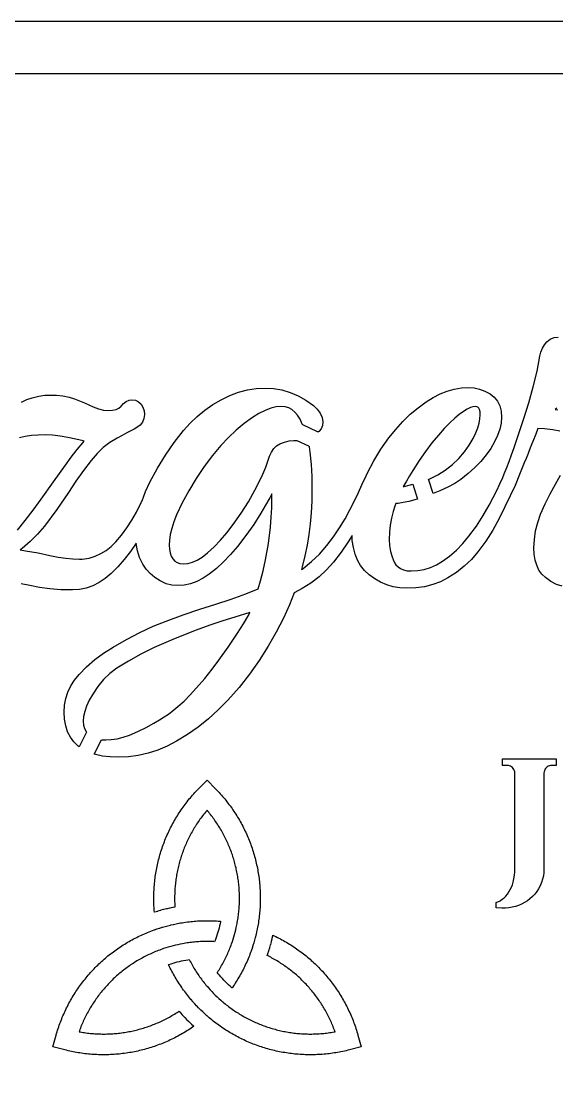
# Model space of a CAD drawing. Header units: inches. Extents: x 0 to 13, y 0 to 8.
# Drawn here: x 6.66 to 9.23, y 2.83 to 8 of the extents above; entities that cross this region are included whole.
import ezdxf

# ---------------------------------------------------------------- set-up
doc = ezdxf.new("R2010")
doc.units = ezdxf.units.IN
doc.header["$MEASUREMENT"] = 0
for name, color, linetype in [('CUT_INSIDE', 1, 'Continuous'), ('CUT_OUTSIDE', 5, 'Continuous'), ('REFERENCE_SHEET', 8, 'Continuous')]:
    doc.layers.add(name, color=color, linetype=linetype)

msp = doc.modelspace()

# ---------------------------------------------------------------- linework, layer by layer
at = {"layer": 'CUT_INSIDE'}
for points in [[(6.6575, 6.1691), (6.684, 6.1814), (6.7102, 6.19), (6.7421, 6.1975), (6.7701, 6.202), (6.7943, 6.2035), (6.827, 6.2024), (6.8577, 6.1988), (6.8866, 6.1929), (6.9134, 6.1846), (6.961, 6.1658), (7.0034, 6.1468), (7.0285, 6.1366), (7.0524, 6.1307), (7.0759, 6.1287), (7.0962, 6.1302), (7.1128, 6.1343), (7.1259, 6.1407), (7.1371, 6.1503), (7.1488, 6.1619), (7.1615, 6.1716), (7.175, 6.1781), (7.1891, 6.1805), (7.2056, 6.178), (7.2203, 6.1707), (7.2326, 6.1591), (7.242, 6.1446), (7.2475, 6.1281), (7.2492, 6.11), (7.247, 6.0906), (7.24, 6.073), (7.2283, 6.0582), (7.2133, 6.0475), (7.1995, 6.04), (7.1835, 6.0313), (7.1644, 6.021), (7.1422, 6.009), (7.1173, 5.9956), (7.0832, 5.9749), (7.0514, 5.9503), (7.0213, 5.9215), (6.9927, 5.8885), (6.9558, 5.8398), (6.9195, 5.7886), (6.884, 5.7349), (6.8285, 5.6529), (6.7683, 5.5725), (6.7354, 5.5338), (6.6996, 5.4982), (6.6612, 5.4656), (6.652, 5.4591), (6.6778, 5.4548), (6.7383, 5.4436), (6.7951, 5.4318), (6.8347, 5.424), (6.8713, 5.4184), (6.9053, 5.4151), (6.9365, 5.414), (6.9502, 5.4143), (6.9618, 5.4152), (6.973, 5.4168), (6.9841, 5.4187), (7.0123, 5.4281), (7.0392, 5.4406), (7.0648, 5.4564), (7.0889, 5.4755), (7.1118, 5.498), (7.1391, 5.5299), (7.1649, 5.5643), (7.1889, 5.6011), (7.2113, 5.6404), (7.2357, 5.6891), (7.2375, 5.6951), (7.2547, 5.7393), (7.2756, 5.7844), (7.3112, 5.8509), (7.35, 5.9144), (7.3922, 5.975), (7.4376, 6.0327), (7.4693, 6.0682), (7.5032, 6.1008), (7.5393, 6.1305), (7.5774, 6.1572), (7.6177, 6.181), (7.6594, 6.2011), (7.7013, 6.2168), (7.7437, 6.2281), (7.7863, 6.2348), (7.8292, 6.2371), (7.8701, 6.2348), (7.9102, 6.2278), (7.9494, 6.2161), (7.9875, 6.1999), (8.0247, 6.1791), (8.0611, 6.1535), (8.0799, 6.136), (8.094, 6.1168), (8.1029, 6.096), (8.1058, 6.0744), (8.1042, 6.0567), (8.099, 6.0414), (8.0985, 6.0408), (8.0985, 6.0408), (8.0984, 6.0407), (8.0896, 6.0297), (8.0893, 6.0294), (8.0889, 6.029), (8.0885, 6.0287), (8.0881, 6.0285), (8.0854, 6.027), (8.0849, 6.0268), (8.0844, 6.0266), (8.0839, 6.0265), (8.0834, 6.0264), (8.0829, 6.0264), (8.0824, 6.0264), (8.0819, 6.0265), (8.0814, 6.0267), (8.0809, 6.0269), (8.0107, 6.0593), (8.0103, 6.0595), (8.0099, 6.0598), (8.0095, 6.0601), (8.0092, 6.0604), (8.0089, 6.0607), (8.0086, 6.0611), (8.0084, 6.0615), (8.0082, 6.0619), (8.0079, 6.0625), (7.9972, 6.0867), (7.9854, 6.1062), (7.9723, 6.1217), (7.9581, 6.1334), (7.9426, 6.1416), (7.9255, 6.1466), (7.9065, 6.1482), (7.8825, 6.1462), (7.8567, 6.1401), (7.8291, 6.1297), (7.7996, 6.1148), (7.7684, 6.0955), (7.7287, 6.0668), (7.6901, 6.0346), (7.6528, 5.9991), (7.6167, 5.9602), (7.5764, 5.9121), (7.5369, 5.8595), (7.4982, 5.8022), (7.4622, 5.743), (7.4308, 5.6844), (7.4039, 5.6265), (7.3908, 5.5933), (7.3807, 5.562), (7.3735, 5.5328), (7.3693, 5.5056), (7.3679, 5.4806), (7.369, 5.4615), (7.3724, 5.4443), (7.3781, 5.4287), (7.3856, 5.415), (7.3949, 5.4044), (7.4059, 5.3971), (7.4198, 5.3925), (7.437, 5.3909), (7.458, 5.3929), (7.48, 5.399), (7.5029, 5.4094), (7.5268, 5.4243), (7.5517, 5.4438), (7.5835, 5.473), (7.6147, 5.5056), (7.6455, 5.5413), (7.6756, 5.5804), (7.7139, 5.6351), (7.7487, 5.6903), (7.7802, 5.7462), (7.8008, 5.7864), (7.818, 5.8231), (7.8319, 5.8561), (7.8424, 5.8858), (7.8504, 5.9086), (7.8601, 5.9287), (7.8713, 5.9456), (7.8845, 5.9591), (7.8993, 5.9684), (7.9225, 5.9773), (7.9454, 5.9825), (7.9671, 5.9842), (7.9788, 5.9852), (7.9793, 5.9852), (7.9799, 5.9852), (7.9804, 5.9851), (7.9809, 5.9849), (7.9813, 5.9848), (8.0378, 5.9586), (8.0382, 5.9584), (8.0386, 5.9581), (8.039, 5.9578), (8.0394, 5.9575), (8.0397, 5.9571), (8.04, 5.9567), (8.0402, 5.9563), (8.0404, 5.9558), (8.0405, 5.9553), (8.0406, 5.9549), (8.0446, 5.9286), (8.0502, 5.87), (8.0531, 5.811), (8.0541, 5.7515), (8.0532, 5.6929), (8.0505, 5.6369), (8.046, 5.5834), (8.0398, 5.5325), (8.0313, 5.482), (8.0205, 5.43), (8.0072, 5.3763), (8.0036, 5.3635), (8.0116, 5.3689), (8.0523, 5.402), (8.0901, 5.4386), (8.125, 5.479), (8.1572, 5.5217), (8.1866, 5.5648), (8.2131, 5.6081), (8.2368, 5.6518), (8.2581, 5.6945), (8.2775, 5.7342), (8.2947, 5.7709), (8.3147, 5.8151), (8.3152, 5.815), (8.3217, 5.8298), (8.3518, 5.8874), (8.3859, 5.9432), (8.4239, 5.9972), (8.4567, 6.0382), (8.491, 6.0761), (8.5269, 6.1109), (8.5643, 6.1426), (8.6032, 6.1711), (8.6366, 6.1919), (8.6702, 6.209), (8.7041, 6.2224), (8.7382, 6.232), (8.7725, 6.2377), (8.8071, 6.2397), (8.8336, 6.2377), (8.8599, 6.2319), (8.8856, 6.2223), (8.9111, 6.2087), (8.9304, 6.1937), (8.9458, 6.1745), (8.9566, 6.1517), (8.9629, 6.1259), (8.9649, 6.0972), (8.9628, 6.0686), (8.9564, 6.0392), (8.9461, 6.0092), (8.9317, 5.9784), (8.9133, 5.9467), (8.8913, 5.9151), (8.8659, 5.8844), (8.8373, 5.8546), (8.8053, 5.8259), (8.7699, 5.7979), (8.7407, 5.7785), (8.707, 5.7599), (8.6688, 5.742), (8.6374, 5.7295), (8.615, 5.7991), (8.6203, 5.8011), (8.6585, 5.82), (8.6949, 5.8428), (8.7294, 5.8694), (8.7599, 5.8987), (8.7866, 5.9295), (8.8096, 5.9615), (8.8289, 5.995), (8.8414, 6.0214), (8.8511, 6.0461), (8.8579, 6.0687), (8.8618, 6.0892), (8.8631, 6.1076), (8.8622, 6.1225), (8.8595, 6.1334), (8.8558, 6.1405), (8.8516, 6.1446), (8.8461, 6.1472), (8.8379, 6.1482), (8.8281, 6.147), (8.8154, 6.1428), (8.8001, 6.1354), (8.7824, 6.1245), (8.7625, 6.1103), (8.7407, 6.0922), (8.7165, 6.0695), (8.6902, 6.0422), (8.6617, 6.0102), (8.6311, 5.9737), (8.5995, 5.9319), (8.5689, 5.8877), (8.5393, 5.8411), (8.5229, 5.814), (8.5085, 5.7898), (8.4962, 5.7688), (8.493, 5.7631), (8.4975, 5.7638), (8.521, 5.7691), (8.5391, 5.7739), (8.5618, 5.7031), (8.5482, 5.6987), (8.519, 5.6912), (8.4923, 5.6857), (8.4679, 5.6824), (8.4571, 5.6819), (8.4525, 5.6693), (8.4446, 5.6427), (8.4369, 5.6114), (8.4306, 5.5777), (8.4269, 5.5437), (8.4256, 5.5091), (8.4272, 5.4792), (8.4317, 5.4512), (8.4393, 5.4248), (8.4497, 5.4003), (8.458, 5.387), (8.4679, 5.3765), (8.4799, 5.3683), (8.4942, 5.3623), (8.5111, 5.3586), (8.5309, 5.3573), (8.5626, 5.3592), (8.5933, 5.3647), (8.6232, 5.3739), (8.6523, 5.3869), (8.6808, 5.4037), (8.7154, 5.429), (8.7482, 5.4574), (8.7793, 5.4891), (8.8085, 5.524), (8.8448, 5.5734), (8.8774, 5.6234), (8.9064, 5.6741), (8.9257, 5.7109), (8.9429, 5.745), (8.9577, 5.7761), (8.9711, 5.8061), (8.9724, 5.811), (8.9816, 5.8316), (8.9913, 5.8551), (9.002, 5.883), (9.0138, 5.9151), (9.0266, 5.9515), (9.0492, 6.0183), (9.0723, 6.0899), (9.096, 6.1663), (9.118, 6.2435), (9.1359, 6.3176), (9.1499, 6.3896), (9.1549, 6.4102), (9.162, 6.4288), (9.1713, 6.445), (9.1829, 6.4585), (9.1998, 6.4714), (9.2182, 6.4795), (9.2377, 6.4823)], [(9.2307, 6.1399), (9.2225, 6.1333), (9.236, 6.1326)], [(6.6392, 5.5542), (6.6762, 5.5996), (6.7142, 5.6491), (6.7532, 5.7028), (6.8118, 5.7856), (6.8693, 5.8666), (6.8976, 5.9053), (6.9253, 5.9409), (6.9525, 5.9733), (6.9602, 5.9818), (6.9548, 5.983), (6.9196, 5.9907), (6.8817, 5.999), (6.8438, 6.006), (6.8079, 6.0102), (6.7738, 6.0116), (6.7386, 6.0107), (6.706, 6.0081), (6.6761, 6.0038), (6.6494, 5.998)], [(9.2454, 6.0289), (9.2112, 6.0356), (9.1723, 6.0402), (9.1401, 6.0419), (9.1295, 6.0148), (9.1159, 5.9804), (9.1037, 5.9494), (9.0927, 5.9219), (9.083, 5.8977), (9.0746, 5.8771), (9.052, 5.8216), (9.0306, 5.7683), (9.007, 5.7182), (8.9816, 5.6656), (8.954, 5.61), (8.9235, 5.5538), (8.8894, 5.4999), (8.8517, 5.4487), (8.8203, 5.4125), (8.7859, 5.3795), (8.7484, 5.3499), (8.7079, 5.3235), (8.6727, 5.3056), (8.6353, 5.2916), (8.5957, 5.2816), (8.554, 5.2756), (8.5102, 5.2737), (8.4772, 5.2755), (8.4451, 5.2809), (8.4142, 5.2901), (8.3844, 5.3029), (8.3559, 5.3192), (8.3284, 5.3393), (8.3067, 5.3598), (8.2881, 5.3833), (8.273, 5.4095), (8.2613, 5.4384), (8.2531, 5.4698), (8.2482, 5.5036), (8.2471, 5.5276), (8.2283, 5.4967), (8.1946, 5.4477), (8.1575, 5.3995), (8.1247, 5.3625), (8.0887, 5.3289), (8.0495, 5.2988), (8.0074, 5.2723), (7.9683, 5.2524), (7.946, 5.195), (7.9168, 5.1299), (7.8828, 5.0633), (7.8441, 4.9951), (7.8012, 4.9271), (7.7545, 4.8612), (7.7041, 4.7974), (7.6499, 4.7357), (7.6041, 4.6889), (7.5566, 4.6457), (7.5073, 4.6061), (7.4563, 4.5702), (7.4036, 4.5379), (7.3584, 4.5144), (7.3127, 4.4952), (7.2664, 4.4802), (7.2197, 4.4695), (7.1725, 4.4631), (7.1249, 4.461), (7.0844, 4.4624), (7.0473, 4.4668), (7.0133, 4.4741), (7.0077, 4.476), (7.042, 4.5457), (7.0628, 4.5446), (7.09, 4.546), (7.118, 4.5504), (7.1471, 4.5577), (7.1771, 4.5681), (7.2177, 4.585), (7.2569, 4.604), (7.2948, 4.625), (7.3212, 4.6409), (7.3444, 4.6555), (7.3643, 4.6688), (7.3808, 4.6806), (7.4099, 4.7046), (7.4395, 4.7317), (7.4694, 4.7617), (7.4998, 4.7947), (7.5391, 4.8401), (7.5748, 4.8844), (7.6072, 4.9276), (7.6515, 4.9908), (7.6971, 5.0573), (7.7256, 5.1021), (7.7501, 5.1463), (7.7554, 5.1576), (7.6843, 5.1351), (7.6258, 5.1167), (7.5638, 5.0957), (7.498, 5.0722), (7.397, 5.0327), (7.2966, 4.9888), (7.2322, 4.9573), (7.1718, 4.9241), (7.1158, 4.8895), (7.0826, 4.8641), (7.0523, 4.835), (7.025, 4.8021), (7.0004, 4.7654), (6.9839, 4.7353), (6.9711, 4.7071), (6.9621, 4.6808), (6.9568, 4.6566), (6.9551, 4.6344), (6.9567, 4.6162), (6.9614, 4.5997), (6.9692, 4.5846), (6.9709, 4.5824), (6.9359, 4.5113), (6.9308, 4.5149), (6.9101, 4.5349), (6.8932, 4.5581), (6.8801, 4.5841), (6.8709, 4.6129), (6.8655, 4.6443), (6.8637, 4.6783), (6.8656, 4.7114), (6.8716, 4.7435), (6.8815, 4.7744), (6.8954, 4.804), (6.9132, 4.8323), (6.9348, 4.8591), (6.9709, 4.8962), (7.0102, 4.9306), (7.0528, 4.9623), (7.0985, 4.9912), (7.1632, 5.0283), (7.2274, 5.0615), (7.291, 5.0909), (7.3538, 5.1163), (7.4356, 5.1461), (7.5151, 5.1733), (7.592, 5.1978), (7.6657, 5.2217), (7.7357, 5.2469), (7.7955, 5.2708), (7.8077, 5.3094), (7.8204, 5.3582), (7.8315, 5.4101), (7.8449, 5.4897), (7.8545, 5.5674), (7.8587, 5.6162), (7.8613, 5.6604), (7.8621, 5.7), (7.8618, 5.7215), (7.8615, 5.7275), (7.8511, 5.7088), (7.8308, 5.6735), (7.808, 5.6348), (7.7741, 5.5811), (7.7367, 5.5276), (7.6958, 5.4744), (7.6632, 5.4361), (7.6297, 5.4011), (7.5953, 5.3695), (7.5599, 5.3412), (7.5306, 5.3218), (7.5008, 5.3065), (7.4704, 5.2954), (7.4397, 5.2888), (7.4085, 5.2865), (7.3809, 5.2887), (7.3541, 5.2952), (7.3244, 5.3098), (7.2987, 5.3263), (7.2761, 5.3452), (7.2569, 5.3665), (7.2411, 5.3901), (7.2261, 5.4214), (7.2153, 5.4548), (7.2089, 5.49), (7.2089, 5.4911), (7.1817, 5.4511), (7.1522, 5.4127), (7.1214, 5.3773), (7.0892, 5.345), (7.0609, 5.3211), (7.0314, 5.3014), (7.0008, 5.2859), (6.9691, 5.2748), (6.9364, 5.2681), (6.9032, 5.2659), (6.847, 5.2672), (6.7942, 5.2712), (6.7445, 5.2778), (6.6984, 5.2869), (6.6566, 5.2959)], [(9.2566, 5.2842), (9.2292, 5.2925), (9.2024, 5.3062), (9.1759, 5.3251), (9.159, 5.3418), (9.1451, 5.3616), (9.1344, 5.3843), (9.127, 5.4096), (9.1226, 5.4374), (9.1212, 5.4677), (9.1232, 5.509), (9.1292, 5.5498), (9.1393, 5.5901), (9.1532, 5.6296), (9.1751, 5.6802), (9.1986, 5.7286), (9.2239, 5.7748), (9.2489, 5.818)]]:
    msp.add_lwpolyline(points, dxfattribs=at)
for points in [[(9.1685, 3.9075), (9.1663, 3.8904), (9.1627, 3.874), (9.1576, 3.8582), (9.151, 3.8431), (9.1433, 3.8289), (9.1345, 3.8156), (9.1247, 3.8032), (9.1139, 3.7916), (9.102, 3.781), (9.0894, 3.7713), (9.076, 3.7628), (9.062, 3.7553), (9.0473, 3.7489), (9.0319, 3.7436), (9.0161, 3.7395), (8.9999, 3.7367), (8.9836, 3.7351), (8.967, 3.7349), (8.9393, 3.7365), (8.9393, 3.7622), (8.958, 3.7713), (8.9684, 3.7778), (8.9778, 3.7853), (8.9864, 3.7937), (8.9941, 3.8032), (9.0011, 3.8135), (9.0073, 3.8245), (9.0127, 3.836), (9.0173, 3.8481), (9.0211, 3.8607), (9.0248, 3.8772), (9.0274, 3.8938), (9.029, 3.9105), (9.0295, 3.9276), (9.0295, 4.3848), (9.0289, 4.391), (9.0274, 4.3966), (9.0251, 4.4017), (9.022, 4.4066), (9.018, 4.4112), (9.0134, 4.4152), (9.0087, 4.4182), (9.0036, 4.4202), (8.9982, 4.4215), (8.9918, 4.422), (8.9916, 4.422), (8.99, 4.422), (8.9872, 4.422), (8.9844, 4.422), (8.9827, 4.422), (8.9702, 4.422), (8.9702, 4.4537), (9.2286, 4.4537), (9.2286, 4.422), (9.216, 4.422), (9.2143, 4.422), (9.2116, 4.422), (9.2088, 4.422), (9.2071, 4.422), (9.207, 4.422), (9.2006, 4.4215), (9.1951, 4.4202), (9.1901, 4.4182), (9.1853, 4.4152), (9.1807, 4.4112), (9.1767, 4.4066), (9.1736, 4.4017), (9.1713, 4.3966), (9.1699, 4.391), (9.1692, 4.3848), (9.1692, 3.9249)], [(7.2965, 3.7228), (7.2959, 3.731), (7.2954, 3.7393), (7.2949, 3.7475), (7.2946, 3.7557), (7.2944, 3.764), (7.2942, 3.7722), (7.2941, 3.7805), (7.2941, 3.7887), (7.2942, 3.797), (7.2944, 3.8052), (7.2947, 3.8135), (7.2951, 3.8217), (7.2956, 3.8299), (7.2961, 3.8382), (7.2968, 3.8464), (7.2975, 3.8546), (7.2984, 3.8628), (7.2993, 3.871), (7.3003, 3.8792), (7.3014, 3.8874), (7.3026, 3.8955), (7.3039, 3.9037), (7.3052, 3.9118), (7.3067, 3.9199), (7.3082, 3.928), (7.3099, 3.9361), (7.3116, 3.9442), (7.3134, 3.9522), (7.3153, 3.9602), (7.3173, 3.9682), (7.3193, 3.9762), (7.3215, 3.9842), (7.3238, 3.9921), (7.3261, 4), (7.3285, 4.0079), (7.331, 4.0158), (7.3336, 4.0236), (7.3363, 4.0314), (7.3391, 4.0392), (7.3419, 4.0469), (7.3448, 4.0546), (7.3479, 4.0623), (7.351, 4.0699), (7.3541, 4.0775), (7.3574, 4.0851), (7.3608, 4.0927), (7.3642, 4.1002), (7.3677, 4.1076), (7.3713, 4.115), (7.375, 4.1224), (7.3787, 4.1298), (7.3826, 4.1371), (7.3865, 4.1443), (7.3905, 4.1515), (7.3946, 4.1587), (7.3987, 4.1658), (7.403, 4.1729), (7.4073, 4.1799), (7.4117, 4.1869), (7.4161, 4.1939), (7.4207, 4.2007), (7.4253, 4.2076), (7.43, 4.2144), (7.4347, 4.2211), (7.4396, 4.2278), (7.4445, 4.2344), (7.4495, 4.241), (7.4545, 4.2475), (7.4596, 4.254), (7.4648, 4.2604), (7.4701, 4.2667), (7.4754, 4.273), (7.4808, 4.2792), (7.4863, 4.2854), (7.4918, 4.2915), (7.4974, 4.2976), (7.5031, 4.3036), (7.5088, 4.3095), (7.55, 4.3511), (7.5912, 4.3095), (7.5969, 4.3036), (7.6026, 4.2976), (7.6082, 4.2915), (7.6137, 4.2854), (7.6192, 4.2792), (7.6246, 4.273), (7.6299, 4.2667), (7.6352, 4.2604), (7.6404, 4.254), (7.6455, 4.2475), (7.6505, 4.241), (7.6555, 4.2344), (7.6604, 4.2278), (7.6653, 4.2211), (7.67, 4.2144), (7.6747, 4.2076), (7.6793, 4.2007), (7.6839, 4.1939), (7.6883, 4.1869), (7.6927, 4.1799), (7.697, 4.1729), (7.7013, 4.1658), (7.7054, 4.1587), (7.7095, 4.1515), (7.7135, 4.1443), (7.7174, 4.1371), (7.7213, 4.1298), (7.725, 4.1224), (7.7287, 4.115), (7.7323, 4.1076), (7.7358, 4.1002), (7.7392, 4.0927), (7.7426, 4.0851), (7.7459, 4.0775), (7.749, 4.0699), (7.7521, 4.0623), (7.7552, 4.0546), (7.7581, 4.0469), (7.7609, 4.0392), (7.7637, 4.0314), (7.7664, 4.0236), (7.769, 4.0158), (7.7715, 4.0079), (7.7739, 4), (7.7762, 3.9921), (7.7785, 3.9842), (7.7807, 3.9762), (7.7827, 3.9682), (7.7847, 3.9602), (7.7866, 3.9522), (7.7884, 3.9442), (7.7901, 3.9361), (7.7918, 3.928), (7.7933, 3.9199), (7.7948, 3.9118), (7.7961, 3.9037), (7.7974, 3.8955), (7.7986, 3.8874), (7.7997, 3.8792), (7.8007, 3.871), (7.8016, 3.8628), (7.8025, 3.8546), (7.8032, 3.8464), (7.8039, 3.8382), (7.8044, 3.8299), (7.8049, 3.8217), (7.8053, 3.8135), (7.8056, 3.8052), (7.8058, 3.797), (7.8059, 3.7887), (7.8059, 3.7805), (7.8058, 3.7722), (7.8056, 3.764), (7.8054, 3.7557), (7.8051, 3.7475), (7.8046, 3.7393), (7.8041, 3.731), (7.8035, 3.7228), (7.8028, 3.7146), (7.802, 3.7064), (7.8011, 3.6982), (7.8001, 3.69), (7.7991, 3.6818), (7.7979, 3.6736), (7.7967, 3.6655), (7.7953, 3.6573), (7.7939, 3.6492), (7.7932, 3.6452), (7.7931, 3.6452), (7.7912, 3.6351), (7.791, 3.6342), (7.7884, 3.6217), (7.7882, 3.6208), (7.7854, 3.6084), (7.7852, 3.6075), (7.7821, 3.5951), (7.7818, 3.5942), (7.7785, 3.5819), (7.7783, 3.5811), (7.7748, 3.5688), (7.7745, 3.5679), (7.7708, 3.5557), (7.7705, 3.5548), (7.7665, 3.5427), (7.7662, 3.5419), (7.7621, 3.5298), (7.7618, 3.529), (7.7618, 3.529), (7.7592, 3.5221), (7.7563, 3.5143), (7.7534, 3.5067), (7.7503, 3.499), (7.7471, 3.4914), (7.7439, 3.4838), (7.7406, 3.4762), (7.7372, 3.4687), (7.7337, 3.4613), (7.7301, 3.4538), (7.7265, 3.4464), (7.7228, 3.4391), (7.719, 3.4317), (7.7151, 3.4245), (7.7111, 3.4172), (7.7071, 3.41), (7.7029, 3.4029), (7.6987, 3.3958), (7.6945, 3.3888), (7.6901, 3.3818), (7.6857, 3.3748), (7.6812, 3.3679), (7.6766, 3.361), (7.6719, 3.3542), (7.67, 3.3516), (7.6685, 3.3529), (7.6607, 3.3599), (7.6531, 3.367), (7.6456, 3.3741), (7.6383, 3.3815), (7.631, 3.389), (7.624, 3.3966), (7.617, 3.4044), (7.6102, 3.4123), (7.6036, 3.4202), (7.5993, 3.4255), (7.6016, 3.429), (7.6055, 3.435), (7.6093, 3.4411), (7.613, 3.4472), (7.6166, 3.4534), (7.6202, 3.4596), (7.6237, 3.4658), (7.6271, 3.4721), (7.6305, 3.4784), (7.6338, 3.4847), (7.637, 3.4911), (7.6402, 3.4975), (7.6433, 3.504), (7.6463, 3.5105), (7.6493, 3.517), (7.6521, 3.5235), (7.6549, 3.5301), (7.6577, 3.5367), (7.6603, 3.5434), (7.6629, 3.55), (7.6654, 3.5567), (7.6679, 3.5634), (7.6681, 3.5642), (7.6681, 3.5642), (7.6716, 3.5742), (7.6753, 3.5855), (7.6788, 3.5968), (7.6821, 3.6082), (7.6851, 3.6197), (7.688, 3.6312), (7.6906, 3.6427), (7.6931, 3.6544), (7.6944, 3.661), (7.6944, 3.661), (7.6955, 3.667), (7.6967, 3.674), (7.6979, 3.6811), (7.699, 3.6882), (7.7, 3.6952), (7.7009, 3.7023), (7.7017, 3.7094), (7.7025, 3.7165), (7.7032, 3.7237), (7.7038, 3.7308), (7.7043, 3.7379), (7.7048, 3.7451), (7.7052, 3.7522), (7.7055, 3.7593), (7.7057, 3.7665), (7.7058, 3.7736), (7.7059, 3.7808), (7.7059, 3.788), (7.7058, 3.7951), (7.7056, 3.8023), (7.7054, 3.8094), (7.705, 3.8165), (7.7046, 3.8237), (7.7041, 3.8308), (7.7036, 3.838), (7.7029, 3.8451), (7.7022, 3.8522), (7.7014, 3.8593), (7.7005, 3.8664), (7.6996, 3.8735), (7.6985, 3.8806), (7.6974, 3.8876), (7.6963, 3.8947), (7.695, 3.9017), (7.6937, 3.9087), (7.6922, 3.9158), (7.6907, 3.9228), (7.6892, 3.9297), (7.6875, 3.9367), (7.6858, 3.9436), (7.684, 3.9506), (7.6821, 3.9575), (7.6802, 3.9643), (7.6782, 3.9712), (7.6761, 3.978), (7.6739, 3.9849), (7.6716, 3.9916), (7.6693, 3.9984), (7.6669, 4.0051), (7.6644, 4.0119), (7.6619, 4.0185), (7.6593, 4.0252), (7.6566, 4.0318), (7.6538, 4.0384), (7.651, 4.045), (7.6481, 4.0515), (7.6451, 4.058), (7.6421, 4.0645), (7.6389, 4.0709), (7.6358, 4.0773), (7.6325, 4.0837), (7.6292, 4.09), (7.6258, 4.0963), (7.6223, 4.1026), (7.6188, 4.1088), (7.6152, 4.115), (7.6115, 4.1211), (7.6078, 4.1272), (7.604, 4.1333), (7.6001, 4.1393), (7.5961, 4.1453), (7.5921, 4.1512), (7.5881, 4.1571), (7.5839, 4.1629), (7.5798, 4.1687), (7.5755, 4.1744), (7.5712, 4.1801), (7.5668, 4.1858), (7.5624, 4.1914), (7.5578, 4.197), (7.5533, 4.2025), (7.55, 4.2063), (7.5467, 4.2025), (7.5422, 4.197), (7.5376, 4.1914), (7.5332, 4.1858), (7.5288, 4.1801), (7.5245, 4.1744), (7.5202, 4.1687), (7.5161, 4.1629), (7.5119, 4.1571), (7.5079, 4.1512), (7.5039, 4.1453), (7.4999, 4.1393), (7.496, 4.1333), (7.4922, 4.1272), (7.4885, 4.1211), (7.4848, 4.115), (7.4812, 4.1088), (7.4777, 4.1026), (7.4742, 4.0963), (7.4708, 4.09), (7.4675, 4.0837), (7.4642, 4.0773), (7.4611, 4.0709), (7.4579, 4.0645), (7.4549, 4.058), (7.4519, 4.0515), (7.449, 4.045), (7.4462, 4.0384), (7.4434, 4.0318), (7.4407, 4.0252), (7.4381, 4.0185), (7.4356, 4.0119), (7.4331, 4.0051), (7.4307, 3.9984), (7.4284, 3.9916), (7.4261, 3.9849), (7.4239, 3.978), (7.4218, 3.9712), (7.4198, 3.9643), (7.4179, 3.9575), (7.416, 3.9506), (7.4142, 3.9436), (7.4125, 3.9367), (7.4108, 3.9297), (7.4093, 3.9228), (7.4078, 3.9158), (7.4063, 3.9087), (7.405, 3.9017), (7.4037, 3.8947), (7.4026, 3.8876), (7.4015, 3.8806), (7.4004, 3.8735), (7.3995, 3.8664), (7.3986, 3.8593), (7.3978, 3.8522), (7.3971, 3.8451), (7.3964, 3.838), (7.3959, 3.8308), (7.3954, 3.8237), (7.395, 3.8165), (7.3946, 3.8094), (7.3944, 3.8023), (7.3942, 3.7951), (7.3941, 3.788), (7.3941, 3.7808), (7.3942, 3.7736), (7.3943, 3.7665), (7.3945, 3.7593), (7.3948, 3.7522), (7.3952, 3.7451), (7.3955, 3.7405), (7.3871, 3.7389), (7.3848, 3.7384), (7.3723, 3.7358), (7.3701, 3.7353), (7.3576, 3.7324), (7.3552, 3.7319), (7.3428, 3.7288), (7.3406, 3.7282), (7.3283, 3.7249), (7.326, 3.7243), (7.3138, 3.7207), (7.3114, 3.72), (7.2992, 3.7163), (7.2971, 3.7156)], [(6.8249, 3.1248), (6.8272, 3.1328), (6.8295, 3.1407), (6.8319, 3.1486), (6.8345, 3.1564), (6.8371, 3.1642), (6.8398, 3.172), (6.8426, 3.1798), (6.8454, 3.1875), (6.8484, 3.1952), (6.8514, 3.2029), (6.8545, 3.2105), (6.8577, 3.2181), (6.861, 3.2257), (6.8644, 3.2332), (6.8678, 3.2407), (6.8714, 3.2482), (6.875, 3.2556), (6.8787, 3.263), (6.8824, 3.2703), (6.8863, 3.2776), (6.8902, 3.2848), (6.8943, 3.292), (6.8983, 3.2992), (6.9025, 3.3063), (6.9068, 3.3134), (6.9111, 3.3204), (6.9155, 3.3274), (6.92, 3.3343), (6.9245, 3.3412), (6.9292, 3.348), (6.9339, 3.3548), (6.9386, 3.3615), (6.9435, 3.3682), (6.9484, 3.3748), (6.9534, 3.3814), (6.9585, 3.3879), (6.9636, 3.3943), (6.9688, 3.4007), (6.9741, 3.4071), (6.9794, 3.4133), (6.9849, 3.4196), (6.9903, 3.4257), (6.9959, 3.4318), (7.0015, 3.4379), (7.0072, 3.4438), (7.0129, 3.4497), (7.0188, 3.4556), (7.0246, 3.4614), (7.0306, 3.4671), (7.0366, 3.4728), (7.0426, 3.4784), (7.0488, 3.4839), (7.0549, 3.4893), (7.0612, 3.4947), (7.0675, 3.5), (7.0739, 3.5053), (7.0803, 3.5105), (7.0867, 3.5156), (7.0933, 3.5206), (7.0999, 3.5256), (7.1065, 3.5305), (7.1132, 3.5353), (7.1199, 3.5401), (7.1267, 3.5447), (7.1336, 3.5493), (7.1405, 3.5538), (7.1474, 3.5583), (7.1544, 3.5627), (7.1615, 3.567), (7.1685, 3.5712), (7.1757, 3.5753), (7.1829, 3.5794), (7.1901, 3.5834), (7.1973, 3.5873), (7.2046, 3.5911), (7.212, 3.5948), (7.2194, 3.5985), (7.2268, 3.6021), (7.2343, 3.6056), (7.2418, 3.609), (7.2493, 3.6123), (7.2569, 3.6156), (7.2645, 3.6187), (7.2722, 3.6218), (7.2799, 3.6248), (7.2876, 3.6277), (7.2953, 3.6306), (7.2992, 3.632), (7.2992, 3.6319), (7.3089, 3.6353), (7.3098, 3.6356), (7.3219, 3.6396), (7.3227, 3.6398), (7.3349, 3.6436), (7.3358, 3.6439), (7.3481, 3.6474), (7.349, 3.6476), (7.3613, 3.6509), (7.3622, 3.6511), (7.3745, 3.6542), (7.3755, 3.6544), (7.3879, 3.6573), (7.3888, 3.6575), (7.4013, 3.6601), (7.4021, 3.6603), (7.4147, 3.6627), (7.4155, 3.6628), (7.4155, 3.6628), (7.4228, 3.6641), (7.4309, 3.6655), (7.4391, 3.6667), (7.4472, 3.6679), (7.4554, 3.669), (7.4636, 3.67), (7.4718, 3.6709), (7.48, 3.6717), (7.4882, 3.6724), (7.4964, 3.6731), (7.5047, 3.6736), (7.5129, 3.674), (7.5211, 3.6744), (7.5294, 3.6747), (7.5376, 3.6749), (7.5459, 3.6749), (7.5541, 3.6749), (7.5624, 3.6749), (7.5706, 3.6747), (7.5789, 3.6744), (7.5871, 3.674), (7.5953, 3.6736), (7.6036, 3.6731), (7.6118, 3.6724), (7.615, 3.6721), (7.6147, 3.6701), (7.6125, 3.6599), (7.6102, 3.6498), (7.6077, 3.6397), (7.605, 3.6296), (7.6021, 3.6196), (7.5991, 3.6097), (7.5958, 3.5998), (7.5924, 3.59), (7.5888, 3.5802), (7.5864, 3.5739), (7.5822, 3.5742), (7.575, 3.5745), (7.5679, 3.5747), (7.5607, 3.5749), (7.5536, 3.5749), (7.5464, 3.5749), (7.5393, 3.5749), (7.5321, 3.5747), (7.525, 3.5745), (7.5178, 3.5742), (7.5107, 3.5738), (7.5035, 3.5733), (7.4964, 3.5728), (7.4893, 3.5721), (7.4822, 3.5714), (7.4751, 3.5706), (7.468, 3.5698), (7.4609, 3.5688), (7.4538, 3.5678), (7.4467, 3.5667), (7.4397, 3.5656), (7.4326, 3.5643), (7.4319, 3.5642), (7.4319, 3.5642), (7.4214, 3.5622), (7.4098, 3.5597), (7.3983, 3.5571), (7.3868, 3.5542), (7.3753, 3.5511), (7.3639, 3.5479), (7.3526, 3.5444), (7.3413, 3.5407), (7.3349, 3.5385), (7.3349, 3.5385), (7.3291, 3.5365), (7.3224, 3.534), (7.3157, 3.5315), (7.3091, 3.5289), (7.3024, 3.5262), (7.2958, 3.5235), (7.2893, 3.5206), (7.2827, 3.5178), (7.2762, 3.5148), (7.2697, 3.5118), (7.2633, 3.5086), (7.2569, 3.5055), (7.2505, 3.5022), (7.2442, 3.4989), (7.2379, 3.4955), (7.2316, 3.4921), (7.2254, 3.4886), (7.2192, 3.485), (7.2131, 3.4813), (7.2069, 3.4776), (7.2009, 3.4738), (7.1949, 3.4699), (7.1889, 3.466), (7.1829, 3.462), (7.1771, 3.458), (7.1712, 3.4539), (7.1654, 3.4497), (7.1596, 3.4454), (7.1539, 3.4411), (7.1483, 3.4367), (7.1427, 3.4323), (7.1371, 3.4278), (7.1316, 3.4233), (7.1261, 3.4187), (7.1207, 3.414), (7.1153, 3.4093), (7.11, 3.4045), (7.1048, 3.3996), (7.0996, 3.3947), (7.0944, 3.3897), (7.0893, 3.3847), (7.0843, 3.3797), (7.0793, 3.3745), (7.0744, 3.3693), (7.0695, 3.3641), (7.0647, 3.3588), (7.0599, 3.3535), (7.0552, 3.3481), (7.0506, 3.3426), (7.046, 3.3371), (7.0415, 3.3316), (7.037, 3.326), (7.0326, 3.3204), (7.0283, 3.3147), (7.024, 3.3089), (7.0198, 3.3031), (7.0157, 3.2973), (7.0116, 3.2914), (7.0076, 3.2855), (7.0036, 3.2796), (6.9998, 3.2735), (6.9959, 3.2675), (6.9922, 3.2614), (6.9885, 3.2553), (6.9849, 3.2491), (6.9813, 3.2429), (6.9779, 3.2366), (6.9745, 3.2304), (6.9711, 3.224), (6.9678, 3.2177), (6.9646, 3.2113), (6.9615, 3.2049), (6.9584, 3.1984), (6.9554, 3.1919), (6.9525, 3.1854), (6.9497, 3.1788), (6.9469, 3.1722), (6.9442, 3.1656), (6.9416, 3.1589), (6.939, 3.1523), (6.9365, 3.1456), (6.9348, 3.1408), (6.9398, 3.1399), (6.9468, 3.1387), (6.9539, 3.1376), (6.961, 3.1365), (6.9681, 3.1355), (6.9752, 3.1346), (6.9823, 3.1338), (6.9894, 3.1331), (6.9965, 3.1324), (7.0036, 3.1319), (7.0108, 3.1314), (7.0179, 3.1309), (7.0251, 3.1306), (7.0322, 3.1303), (7.0394, 3.1301), (7.0465, 3.13), (7.0537, 3.13), (7.0608, 3.13), (7.068, 3.1302), (7.0751, 3.1304), (7.0823, 3.1307), (7.0894, 3.131), (7.0965, 3.1315), (7.1037, 3.132), (7.1108, 3.1326), (7.1179, 3.1332), (7.125, 3.134), (7.1321, 3.1348), (7.1392, 3.1357), (7.1463, 3.1367), (7.1534, 3.1378), (7.1605, 3.1389), (7.1675, 3.1401), (7.1745, 3.1414), (7.1816, 3.1428), (7.1886, 3.1442), (7.1955, 3.1458), (7.2025, 3.1474), (7.2095, 3.149), (7.2164, 3.1508), (7.2233, 3.1526), (7.2302, 3.1545), (7.2371, 3.1565), (7.2439, 3.1586), (7.2508, 3.1607), (7.2576, 3.1629), (7.2643, 3.1652), (7.2711, 3.1675), (7.2778, 3.17), (7.2845, 3.1725), (7.2912, 3.175), (7.2978, 3.1777), (7.3045, 3.1804), (7.3111, 3.1832), (7.3176, 3.186), (7.3241, 3.189), (7.3306, 3.192), (7.3371, 3.1951), (7.3435, 3.1982), (7.3499, 3.2014), (7.3562, 3.2047), (7.3626, 3.2081), (7.3688, 3.2115), (7.3751, 3.215), (7.3813, 3.2186), (7.3874, 3.2222), (7.3936, 3.2259), (7.3996, 3.2296), (7.4057, 3.2335), (7.4117, 3.2374), (7.4155, 3.2399), (7.4211, 3.2334), (7.4226, 3.2317), (7.4311, 3.2222), (7.4327, 3.2205), (7.4414, 3.2111), (7.4431, 3.2093), (7.452, 3.2001), (7.4536, 3.1985), (7.4626, 3.1895), (7.4643, 3.1879), (7.4735, 3.179), (7.4752, 3.1773), (7.4846, 3.1686), (7.4862, 3.1671), (7.4803, 3.163), (7.4735, 3.1584), (7.4666, 3.1538), (7.4597, 3.1493), (7.4527, 3.1449), (7.4457, 3.1406), (7.4387, 3.1363), (7.4316, 3.1321), (7.4244, 3.128), (7.4172, 3.124), (7.41, 3.12), (7.4027, 3.1162), (7.3954, 3.1124), (7.388, 3.1087), (7.3806, 3.105), (7.3731, 3.1015), (7.3657, 3.098), (7.3581, 3.0946), (7.3506, 3.0913), (7.343, 3.0881), (7.3354, 3.085), (7.3277, 3.0819), (7.32, 3.079), (7.3123, 3.0761), (7.3045, 3.0733), (7.2967, 3.0706), (7.2889, 3.0679), (7.2811, 3.0654), (7.2732, 3.0629), (7.2653, 3.0606), (7.2574, 3.0583), (7.2494, 3.0561), (7.2414, 3.054), (7.2334, 3.052), (7.2254, 3.05), (7.2174, 3.0482), (7.2093, 3.0464), (7.2013, 3.0447), (7.1932, 3.0432), (7.185, 3.0417), (7.1769, 3.0403), (7.1688, 3.039), (7.1606, 3.0377), (7.1524, 3.0366), (7.1443, 3.0356), (7.1361, 3.0346), (7.1279, 3.0337), (7.1197, 3.033), (7.1114, 3.0323), (7.1032, 3.0317), (7.095, 3.0312), (7.0867, 3.0308), (7.0785, 3.0304), (7.0703, 3.0302), (7.062, 3.0301), (7.0538, 3.03), (7.0455, 3.03), (7.0373, 3.0302), (7.029, 3.0304), (7.0208, 3.0307), (7.0125, 3.0311), (7.0043, 3.0316), (6.9961, 3.0321), (6.9879, 3.0328), (6.9797, 3.0336), (6.9715, 3.0344), (6.9633, 3.0354), (6.9551, 3.0364), (6.9469, 3.0375), (6.9387, 3.0387), (6.9306, 3.04), (6.9225, 3.0414), (6.9144, 3.0429), (6.9063, 3.0444), (6.8982, 3.0461), (6.8901, 3.0478), (6.8821, 3.0496), (6.874, 3.0516), (6.866, 3.0536), (6.8094, 3.0684)], [(7.8732, 3.6021), (7.8806, 3.5985), (7.888, 3.5948), (7.8954, 3.5911), (7.9027, 3.5873), (7.9099, 3.5834), (7.9171, 3.5794), (7.9243, 3.5753), (7.9315, 3.5712), (7.9385, 3.567), (7.9456, 3.5627), (7.9526, 3.5583), (7.9595, 3.5538), (7.9664, 3.5493), (7.9733, 3.5447), (7.9801, 3.5401), (7.9868, 3.5353), (7.9935, 3.5305), (8.0001, 3.5256), (8.0067, 3.5206), (8.0133, 3.5156), (8.0197, 3.5105), (8.0261, 3.5053), (8.0325, 3.5), (8.0388, 3.4947), (8.0451, 3.4893), (8.0512, 3.4839), (8.0574, 3.4784), (8.0634, 3.4728), (8.0694, 3.4671), (8.0754, 3.4614), (8.0812, 3.4556), (8.0871, 3.4497), (8.0928, 3.4438), (8.0985, 3.4379), (8.1041, 3.4318), (8.1097, 3.4257), (8.1151, 3.4196), (8.1206, 3.4133), (8.1259, 3.4071), (8.1312, 3.4007), (8.1364, 3.3943), (8.1415, 3.3879), (8.1466, 3.3814), (8.1516, 3.3748), (8.1565, 3.3682), (8.1614, 3.3615), (8.1661, 3.3548), (8.1708, 3.348), (8.1755, 3.3412), (8.18, 3.3343), (8.1845, 3.3274), (8.1889, 3.3204), (8.1932, 3.3134), (8.1975, 3.3063), (8.2017, 3.2992), (8.2057, 3.292), (8.2098, 3.2848), (8.2137, 3.2776), (8.2176, 3.2703), (8.2213, 3.263), (8.225, 3.2556), (8.2286, 3.2482), (8.2322, 3.2407), (8.2356, 3.2332), (8.239, 3.2257), (8.2423, 3.2181), (8.2455, 3.2105), (8.2486, 3.2029), (8.2516, 3.1952), (8.2546, 3.1875), (8.2574, 3.1798), (8.2602, 3.172), (8.2629, 3.1642), (8.2655, 3.1564), (8.2681, 3.1486), (8.2705, 3.1407), (8.2728, 3.1328), (8.2751, 3.1248), (8.2906, 3.0684), (8.234, 3.0536), (8.226, 3.0516), (8.2179, 3.0496), (8.2099, 3.0478), (8.2018, 3.0461), (8.1937, 3.0444), (8.1856, 3.0429), (8.1775, 3.0414), (8.1694, 3.04), (8.1613, 3.0387), (8.1531, 3.0375), (8.1449, 3.0364), (8.1367, 3.0354), (8.1285, 3.0344), (8.1203, 3.0336), (8.1121, 3.0328), (8.1039, 3.0321), (8.0957, 3.0316), (8.0875, 3.0311), (8.0792, 3.0307), (8.071, 3.0304), (8.0627, 3.0302), (8.0545, 3.03), (8.0462, 3.03), (8.038, 3.0301), (8.0297, 3.0302), (8.0215, 3.0304), (8.0133, 3.0308), (8.005, 3.0312), (7.9968, 3.0317), (7.9886, 3.0323), (7.9803, 3.033), (7.9721, 3.0337), (7.9639, 3.0346), (7.9557, 3.0356), (7.9476, 3.0366), (7.9394, 3.0377), (7.9312, 3.039), (7.9231, 3.0403), (7.915, 3.0417), (7.9068, 3.0432), (7.8987, 3.0447), (7.8907, 3.0464), (7.8826, 3.0482), (7.8746, 3.05), (7.8666, 3.052), (7.8586, 3.054), (7.8506, 3.0561), (7.8426, 3.0583), (7.8347, 3.0606), (7.8268, 3.0629), (7.8189, 3.0654), (7.8111, 3.0679), (7.8033, 3.0706), (7.7955, 3.0733), (7.7877, 3.0761), (7.78, 3.079), (7.7723, 3.0819), (7.7646, 3.085), (7.757, 3.0881), (7.7494, 3.0913), (7.7419, 3.0946), (7.7343, 3.098), (7.7269, 3.1015), (7.7194, 3.105), (7.712, 3.1087), (7.7046, 3.1124), (7.6973, 3.1162), (7.69, 3.12), (7.6828, 3.124), (7.6756, 3.128), (7.6684, 3.1321), (7.6613, 3.1363), (7.6543, 3.1406), (7.6473, 3.1449), (7.6403, 3.1493), (7.6334, 3.1538), (7.6265, 3.1584), (7.6197, 3.163), (7.6129, 3.1677), (7.6062, 3.1725), (7.5996, 3.1774), (7.593, 3.1823), (7.5864, 3.1874), (7.5799, 3.1924), (7.5735, 3.1976), (7.5671, 3.2028), (7.5608, 3.2081), (7.5576, 3.2108), (7.5576, 3.2108), (7.5499, 3.2175), (7.5492, 3.2181), (7.5397, 3.2266), (7.539, 3.2272), (7.5297, 3.2359), (7.529, 3.2366), (7.5198, 3.2454), (7.5192, 3.2461), (7.5101, 3.2551), (7.5095, 3.2557), (7.5007, 3.2649), (7.5, 3.2656), (7.4913, 3.2749), (7.4907, 3.2756), (7.4822, 3.2851), (7.4816, 3.2858), (7.4733, 3.2954), (7.4728, 3.296), (7.4728, 3.296), (7.468, 3.3017), (7.4627, 3.3081), (7.4576, 3.3145), (7.4525, 3.321), (7.4475, 3.3275), (7.4425, 3.3341), (7.4376, 3.3408), (7.4328, 3.3475), (7.4281, 3.3542), (7.4234, 3.361), (7.4188, 3.3679), (7.4143, 3.3748), (7.4099, 3.3818), (7.4055, 3.3888), (7.4013, 3.3958), (7.3971, 3.4029), (7.3929, 3.41), (7.3889, 3.4172), (7.3849, 3.4245), (7.381, 3.4317), (7.3772, 3.4391), (7.3735, 3.4464), (7.3699, 3.4538), (7.3663, 3.4613), (7.3649, 3.4642), (7.3668, 3.4649), (7.3768, 3.4681), (7.3867, 3.4712), (7.3967, 3.4741), (7.4068, 3.4768), (7.4169, 3.4793), (7.427, 3.4816), (7.4372, 3.4837), (7.4474, 3.4857), (7.4576, 3.4874), (7.4643, 3.4885), (7.4662, 3.4847), (7.4695, 3.4784), (7.4729, 3.4721), (7.4763, 3.4658), (7.4798, 3.4596), (7.4834, 3.4534), (7.487, 3.4472), (7.4907, 3.4411), (7.4945, 3.435), (7.4984, 3.429), (7.5023, 3.423), (7.5062, 3.4171), (7.5103, 3.4112), (7.5144, 3.4053), (7.5186, 3.3995), (7.5228, 3.3937), (7.5271, 3.388), (7.5314, 3.3823), (7.5359, 3.3767), (7.5403, 3.3711), (7.5449, 3.3656), (7.5495, 3.3601), (7.55, 3.3595), (7.55, 3.3596), (7.557, 3.3515), (7.5649, 3.3427), (7.5729, 3.334), (7.5812, 3.3255), (7.5896, 3.3171), (7.5981, 3.3089), (7.6068, 3.3008), (7.6156, 3.2929), (7.6207, 3.2884), (7.6207, 3.2884), (7.6253, 3.2844), (7.6308, 3.2799), (7.6364, 3.2753), (7.642, 3.2709), (7.6476, 3.2665), (7.6533, 3.2621), (7.659, 3.2578), (7.6648, 3.2536), (7.6706, 3.2495), (7.6765, 3.2454), (7.6824, 3.2413), (7.6883, 3.2374), (7.6943, 3.2335), (7.7004, 3.2296), (7.7064, 3.2259), (7.7126, 3.2222), (7.7187, 3.2186), (7.7249, 3.215), (7.7312, 3.2115), (7.7374, 3.2081), (7.7438, 3.2047), (7.7501, 3.2014), (7.7565, 3.1982), (7.7629, 3.1951), (7.7694, 3.192), (7.7759, 3.189), (7.7824, 3.186), (7.7889, 3.1832), (7.7955, 3.1804), (7.8022, 3.1777), (7.8088, 3.175), (7.8155, 3.1725), (7.8222, 3.17), (7.8289, 3.1675), (7.8357, 3.1652), (7.8424, 3.1629), (7.8492, 3.1607), (7.8561, 3.1586), (7.8629, 3.1565), (7.8698, 3.1545), (7.8767, 3.1526), (7.8836, 3.1508), (7.8905, 3.149), (7.8975, 3.1474), (7.9045, 3.1458), (7.9114, 3.1442), (7.9184, 3.1428), (7.9255, 3.1414), (7.9325, 3.1401), (7.9395, 3.1389), (7.9466, 3.1378), (7.9537, 3.1367), (7.9608, 3.1357), (7.9679, 3.1348), (7.975, 3.134), (7.9821, 3.1332), (7.9892, 3.1326), (7.9963, 3.132), (8.0035, 3.1315), (8.0106, 3.131), (8.0177, 3.1307), (8.0249, 3.1304), (8.032, 3.1302), (8.0392, 3.13), (8.0463, 3.13), (8.0535, 3.13), (8.0606, 3.1301), (8.0678, 3.1303), (8.0749, 3.1306), (8.0821, 3.1309), (8.0892, 3.1314), (8.0964, 3.1319), (8.1035, 3.1324), (8.1106, 3.1331), (8.1177, 3.1338), (8.1248, 3.1346), (8.1319, 3.1355), (8.139, 3.1365), (8.1461, 3.1376), (8.1532, 3.1387), (8.1602, 3.1399), (8.1652, 3.1408), (8.1635, 3.1456), (8.161, 3.1523), (8.1584, 3.1589), (8.1558, 3.1656), (8.1531, 3.1722), (8.1503, 3.1788), (8.1475, 3.1854), (8.1446, 3.1919), (8.1416, 3.1984), (8.1385, 3.2049), (8.1354, 3.2113), (8.1322, 3.2177), (8.1289, 3.224), (8.1255, 3.2304), (8.1221, 3.2366), (8.1187, 3.2429), (8.1151, 3.2491), (8.1115, 3.2553), (8.1078, 3.2614), (8.1041, 3.2675), (8.1002, 3.2735), (8.0964, 3.2796), (8.0924, 3.2855), (8.0884, 3.2914), (8.0843, 3.2973), (8.0802, 3.3031), (8.076, 3.3089), (8.0717, 3.3147), (8.0674, 3.3204), (8.063, 3.326), (8.0585, 3.3316), (8.054, 3.3371), (8.0494, 3.3426), (8.0448, 3.3481), (8.0401, 3.3535), (8.0353, 3.3588), (8.0305, 3.3641), (8.0256, 3.3693), (8.0207, 3.3745), (8.0157, 3.3797), (8.0107, 3.3847), (8.0056, 3.3897), (8.0004, 3.3947), (7.9952, 3.3996), (7.99, 3.4045), (7.9847, 3.4093), (7.9793, 3.414), (7.9739, 3.4187), (7.9684, 3.4233), (7.9629, 3.4278), (7.9573, 3.4323), (7.9517, 3.4367), (7.9461, 3.4411), (7.9404, 3.4454), (7.9346, 3.4497), (7.9288, 3.4539), (7.9229, 3.458), (7.9171, 3.462), (7.9111, 3.466), (7.9051, 3.4699), (7.8991, 3.4738), (7.8931, 3.4776), (7.8869, 3.4813), (7.8808, 3.485), (7.8746, 3.4886), (7.8684, 3.4921), (7.8621, 3.4955), (7.8558, 3.4989), (7.8495, 3.5022), (7.8431, 3.5055), (7.839, 3.5075), (7.8418, 3.5156), (7.8425, 3.5178), (7.8465, 3.5299), (7.8472, 3.5321), (7.851, 3.5443), (7.8517, 3.5467), (7.8552, 3.559), (7.8558, 3.5612), (7.8591, 3.5735), (7.8597, 3.5758), (7.8628, 3.5882), (7.8634, 3.5906), (7.8662, 3.603), (7.8667, 3.6051)]]:
    msp.add_lwpolyline(points, close=True, dxfattribs=at)
at = {"layer": 'CUT_OUTSIDE'}
msp.add_lwpolyline([(2.6397, 7.75), (12.4603, 7.75), (12.4731, 7.7441), (12.4929, 7.7349), (12.5126, 7.7256), (12.5323, 7.7164), (12.5519, 7.707), (12.5715, 7.6977), (12.5911, 7.6883), (12.6106, 7.6789), (12.63, 7.6694), (12.6494, 7.6599), (12.6687, 7.6504), (12.688, 7.6408), (12.7073, 7.6312), (12.7264, 7.6216), (12.7456, 7.6119), (12.75, 7.6097), (12.75, 0.3903)], dxfattribs=at)
at = {"layer": 'REFERENCE_SHEET'}
msp.add_lwpolyline([(0, 0), (13, 0), (13, 8), (0, 8)], close=True, dxfattribs=at)

doc.saveas('drawing.dxf')
